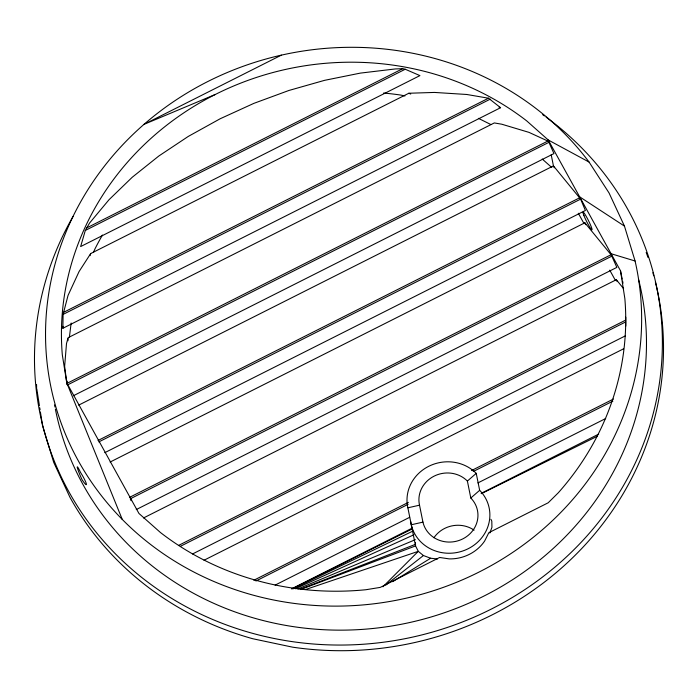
<?xml version="1.0" encoding="UTF-8"?>
<svg xmlns="http://www.w3.org/2000/svg" width="698" height="698" viewBox="0 0 698 698"><rect width="100%" height="100%" fill="white"/><g stroke="black" fill="none" stroke-linecap="round" stroke-linejoin="round"><path stroke-width="1.05" d="M63.099 314.397L62.881 328.278L500.579 107.71L488.504 98.209L466.788 94.483L434.479 92.433L408.845 93.244L90.688 253.566L79.092 271.513L68.046 295.411L63.099 314.397L490.319 99.116M67.968 340.764L68.064 338.722M62.881 328.278L63.029 326.359M625.774 326.114L625.74 317.18M69.407 337.021L71.152 323.026M85.313 230.445L80.645 246.569L419.926 75.602L405.224 69.242L402.685 68.701L395.496 68.928L360.308 73.115L324.57 80.34L288.902 90.47L253.906 103.348L220.175 118.756L188.303 136.407L158.821 156.02L132.236 177.257L109.01 199.741L89.527 223.107L85.313 230.445L405.224 69.242M90.086 255.634L90.688 253.566M489.813 533.063L491.933 527.339L491.802 521.074L490.886 519.268M93.549 252.231L94.797 249.247A282.882 263.731 -11.4 0 1 102.458 235.052M382.923 586.8L418.276 551.333L415.546 545.915L407.868 507.812A39.838 37.142 -11.4 0 1 428.659 466.343A39.838 37.142 -11.4 0 1 476.237 473.357L479.657 490.31A39.838 37.142 -11.4 0 1 466.657 549.448A39.838 37.142 -11.4 0 1 410.703 521.581M467.39 481.062L470.801 498.014A27.885 26.001 -11.4 0 1 462.791 538.891A27.885 26.001 -11.4 0 1 422.944 522.13L419.524 505.186A27.885 26.001 -11.4 0 1 434.077 476.158A27.885 26.001 -11.4 0 1 467.39 481.062L476.237 473.357M470.801 498.014L479.657 490.31M385.758 585.09L423.424 555.529L430.631 558.226L437.454 559.019M392.66 581.678L430.631 558.226M281.381 55.133L143.971 124.384L215.281 94.483A282.882 263.731 -11.4 0 1 526.658 120.85L548.235 139.984L589.077 162.067L609.04 192.945L624.457 226.108L635.075 260.991A298.814 278.589 -11.4 0 1 289.504 602.758A298.814 278.589 -11.4 0 1 93.488 181.148A298.814 278.589 -11.4 0 1 589.077 162.067M86.282 228.141L402.685 68.701M63.343 312.46L488.504 98.209M215.281 94.483A282.882 263.731 -11.4 0 0 62.314 354.837L67.008 384.345L66.868 383.438L547.869 141.057L548.933 142.331L67.366 384.999M73.36 395.749L553.959 153.569L548.515 141.397M78.682 405.128L553.435 165.888L551.211 154.79M98.025 440.49L579.593 197.822L580.378 199.244L98.811 441.913M104.805 452.662L585.395 210.482L579.637 196.819L624.457 226.108M110.118 462.041L584.88 222.802L611.369 255.136L616.84 267.395L136.25 509.575M129.47 497.404L611.038 254.735L611.823 256.157L130.256 498.826L131.093 500.702M143.509 517.968L616.325 279.715L623.602 288.606M178.871 545.269L625.495 320.208M180.407 546.307L625.521 322.005M192.535 553.968L625.382 335.851M204.008 560.241L623.584 348.808M253.81 580.256L408.356 502.385M471.534 470.548L613.437 399.038M255.939 580.998L408.138 504.305M473.235 471.499L612.87 401.141M275.108 585.116L409.63 517.323M477.938 482.903L605.681 418.53M291.816 588.754L412.221 528.107M481.158 493.364L598.631 434.147M291.834 588.92L412.317 528.883M481.384 493.643L597.54 436.145M293.169 588.815L412.972 531.056M295.359 588.746L413.931 534.764M297.95 588.955L415.406 539.65M300.253 589.234L415.511 544.327M300.533 589.557L415.546 545.915L415.467 542.459M306.125 589.348L418.276 551.333L423.424 555.529M407.868 507.812L419.524 505.186M411.279 524.765L422.944 522.13M404.953 95.958L400.765 95.068A282.882 263.731 -11.4 0 0 383.586 93.043M499.053 107.256L500.579 107.71M635.075 260.991L611.082 253.723L611.369 255.136M408.845 93.244L410.729 94.056M547.869 141.057L528.979 132.367L501.757 124.209L494.306 122.935L68.116 337.692L66.502 343.547L64.635 366.345L66.868 383.438M478.409 118.337L490.729 124.471M542.224 159.022L551.813 167.52M579.925 198.232L553.435 165.888L554.282 167.773M622.18 279.069L620.513 270.789L548.235 139.984L548.576 141.677M578.302 213.239L584.069 223.674M609.747 270.152L615.505 280.587M616.325 279.715L617.163 281.599M584.88 222.802L585.718 224.686M122.255 519.408L66.659 382.626L138.946 513.458L160.514 532.574A282.882 263.731 -11.4 0 0 365.953 589.723L380.27 587.393L439.644 557.475L449.242 558.889A39.838 37.142 -11.4 0 0 484.63 541.055L488.827 532.696L548.2 502.778L558.287 492.797A282.882 263.731 -11.4 0 0 624.85 298.587L620.513 270.789M622.599 281.137L623.009 283.205M36.776 388.751L39.42 405.66M39.742 407.763L40.074 409.857M40.405 411.96L42.534 425.614L53.711 462.364L69.957 497.29A314.754 293.448 -11.4 0 0 252.798 638.74L292.61 647.168A314.754 293.448 -11.4 0 0 655.361 281.992M67.078 381.012L67.348 383.097M36.566 384.563L36.61 387.687M546.159 117.185A314.754 293.448 -11.4 0 1 603.735 515.464A314.754 293.448 -11.4 0 1 181.401 604.11A314.754 293.448 -11.4 0 1 73.046 216.493M542.686 114.673A314.754 293.448 -11.4 0 1 544.431 115.929M638.67 279.819A298.814 278.589 -11.4 0 1 409.517 622.564A298.814 278.589 -11.4 0 1 55.378 409.133M54.968 407.021A298.814 278.589 -11.4 0 1 54.575 404.91M646.182 252.423A314.754 293.448 -11.4 0 1 647.997 257.44M652.874 272.709A314.754 293.448 -11.4 0 1 653.738 275.797M433.929 537.748A27.885 26.001 -11.4 0 1 474.099 530.148M77.33 467.564A9.973 0.785 66.8 0 0 81.98 479.57A9.973 1.239 59.7 0 0 86.369 483.923A9.973 1.239 59.7 0 0 80.558 472.502A9.973 0.785 66.8 0 0 77.33 467.564M583.947 215.621A9.964 1.021 63.3 0 0 591.773 229.782A9.964 1.021 63.3 0 0 586.791 217.401A9.964 1.021 63.3 0 0 583.947 215.621"/></g></svg>
